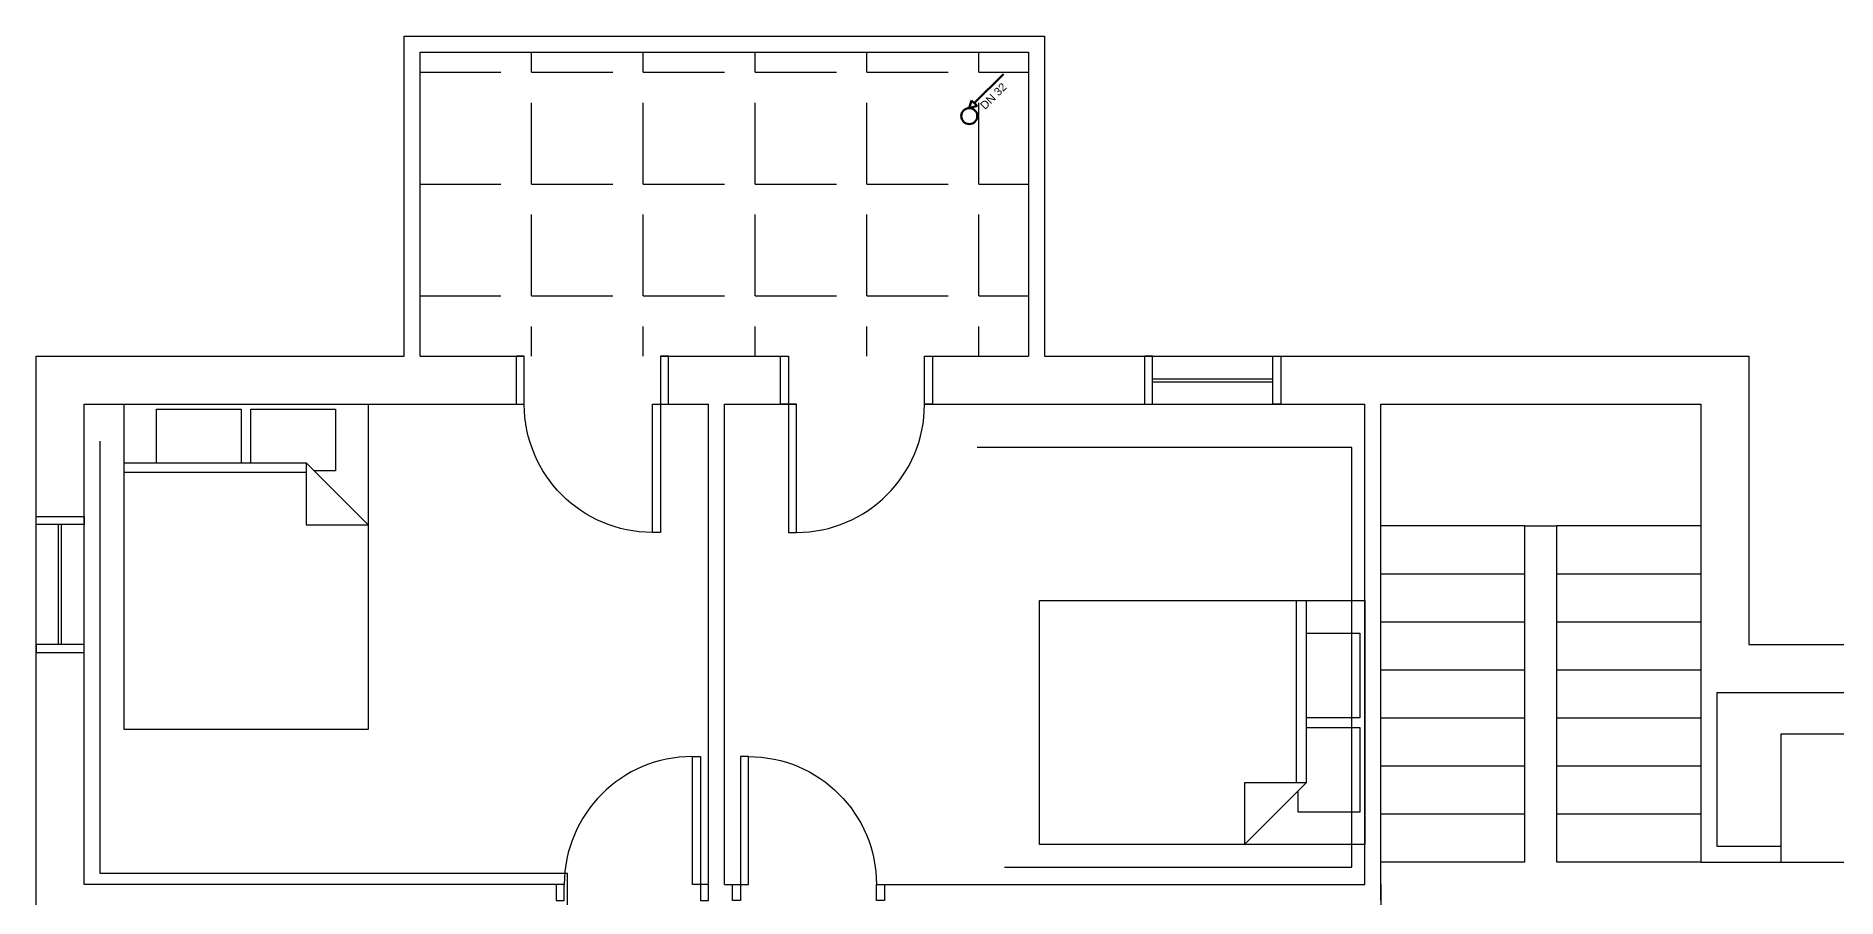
# Model space of a CAD drawing. Header units: metres. Extents: x -0.6 to 22.7, y -3.3 to 12.8.
# Drawn here: x -0.3 to 10.95, y 7.42 to 12.8 of the extents above; entities that cross this region are included whole.
import ezdxf

# ---------------------------------------------------------------- set-up
doc = ezdxf.new("R2010")
doc.units = ezdxf.units.M
for name, color, linetype in [('Anoigmata', 132, 'Continuous'), ('Epipla', 50, 'Continuous'), ('klimakostasio', 53, 'Continuous'), ('patomata', 32, 'Continuous'), ('Reymatodotes', 50, 'Continuous'), ('Toixopoiia', 7, 'Continuous')]:
    doc.layers.add(name, color=color, linetype=linetype)
doc.layers.add('Apoxeteusi', color=62, linetype='Continuous', lineweight=50)
doc.styles.get("Standard").update_dxf_attribs({"font": 'arial.ttf'})

# ---------------------------------------------------------------- blocks, each defined once
blk = doc.blocks.new('Door_single')
at = {"layer": 'Anoigmata'}
for points in [[(-0.05, 0.8), (0, 0.8), (0, 0), (-0.05, 0)], [(-0.85, 0), (-0.9, 0), (-0.9, -0.1), (-0.85, -0.1)], [(0.05, 0), (0, 0), (0, -0.1), (0.05, -0.1)]]:
    blk.add_lwpolyline(points, close=True, dxfattribs=at)
blk.add_arc((-0.05, 0), 0.8, 90, 180, dxfattribs=at)
blk = doc.blocks.new('Door_extern')
at = {"layer": 'Anoigmata'}
for points in [[(-0.05, 0), (0, 0), (0, 0.8), (-0.05, 0.8)], [(-0.9, 0), (-0.85, 0), (-0.85, -0.3), (-0.9, -0.3)], [(0, 0), (0.05, 0), (0.05, -0.3), (0, -0.3)]]:
    blk.add_lwpolyline(points, close=True, dxfattribs=at)
blk.add_arc((-0.05, 0), 0.8, 90, 180, dxfattribs=at)
blk = doc.blocks.new('Window_small')
at = {"layer": 'Anoigmata'}
for p, q in [((0.05, 0.3), (0.8, 0.3)), ((0.05, 0.16), (0.8, 0.16)), ((0.05, 0.14), (0.8, 0.14)), ((0.05, 0), (0.8, 0))]:
    blk.add_line(p, q, dxfattribs=at)
for points in [[(0, 0), (0.05, 0), (0.05, 0.3), (0, 0.3)], [(0.8, 0.3), (0.85, 0.3), (0.85, 0), (0.8, 0)]]:
    blk.add_lwpolyline(points, close=True, dxfattribs=at)
blk = doc.blocks.new('Bed - Queen')
at = {"linetype": 'Continuous'}
for p, q in [((0, -80.00003), (0, 0)), ((0, 0), (59.99999, 0)), ((59.99999, 0), (59.99999, -80.00003)), ((7.99999, -1.2), (28.79998, -1.2)), ((7.99999, -14.4), (7.99999, -1.2)), ((28.79998, -1.2), (28.79998, -14.4)), ((31.19999, -1.2), (51.99999, -1.2)), ((31.19999, -14.4), (31.19999, -1.2)), ((51.99999, -1.2), (51.99999, -16.4)), ((0, -14.4), (44.8, -14.4)), ((44.8, -16.8), (0, -16.8)), ((59.99999, -29.6), (44.8, -14.4)), ((44.8, -14.4), (44.8, -29.6)), ((51.99999, -16.4), (46.79936, -16.4)), ((44.8, -29.6), (59.99999, -29.6)), ((59.99999, -80.00003), (0, -80.00003))]:
    blk.add_line(p, q, dxfattribs=at)
blk = doc.blocks.new('*U17')
at = {"layer": 'klimakostasio'}
blk.add_line((0.45, 0), (-0.45, 0), dxfattribs=at)
blk = doc.blocks.new('*U18')
at = {"layer": 'klimakostasio', "color": 0, "linetype": 'ByBlock', "lineweight": -2, "transparency": 16777216}
for p in [(0, 2.1), (1.1, 2.1), (0, 1.8), (1.1, 1.8), (0, 1.5), (1.1, 1.5), (0, 1.2), (1.1, 1.2), (0, 0.9), (1.1, 0.9), (0, 0.6), (1.1, 0.6), (0, 0.3), (1.1, 0.3), (0, 0), (1.1, 0)]:
    blk.add_blockref('*U17', p, dxfattribs=at)

msp = doc.modelspace()

# ---------------------------------------------------------------- hatches: boundary and pattern name
at = {"layer": 'Apoxeteusi', "ltscale": 0.1, "transparency": 33554562}
h = msp.add_hatch(dxfattribs=at)
h.set_pattern_fill('ANGLE', color=256)
h.set_pattern_definition([(0, (1.72, 7.67), (0, 6.985), [5.08, -1.905]), (90, (1.72, 7.67), (-6.985, 4e-16), [5.08, -1.905])])
h.paths.add_polyline_path([(5.543, 12.398), (5.53, 12.35), (5.579, 12.363)])
at = {"layer": 'patomata'}
h = msp.add_hatch(dxfattribs=at)
h.set_pattern_fill('ANGLE', color=256, scale=0.1)
h.set_pattern_definition([(0, (0, 0), (0, 0.6985), [0.508, -0.1905]), (90, (0, 0), (-0.6985, 4e-17), [0.508, -0.1905])])
h.paths.add_polyline_path([(5.9, 12.7), (2.1, 12.7), (2.1, 10.8), (2.75, 10.8), (5.25, 10.8), (5.3, 10.8), (5.9, 10.8)])
h.paths.add_polyline_path([(20.5, 12.7), (13.7, 12.7), (13.7, 10.8), (15, 10.8), (19.35, 10.8), (19.4, 10.8), (20.5, 10.8)])

# ---------------------------------------------------------------- linework, layer by layer
at = {"layer": 'Apoxeteusi', "ltscale": 0.1}
for p, q in [((5.743, 12.562), (5.561, 12.381)), ((5.53, 12.35), (5.543, 12.398)), ((5.579, 12.363), (5.543, 12.398)), ((5.53, 12.35), (5.579, 12.363))]:
    msp.add_line(p, q, dxfattribs=at)
msp.add_circle((5.53, 12.3), 0.05, dxfattribs=at)
at = {"layer": 'klimakostasio'}
for p, q in [((9, 7.64), (9, 9.74)), ((9, 9.74), (9.2, 9.74)), ((9.2, 7.64), (9.2, 9.74)), ((10.1, 7.64), (9.2, 7.64))]:
    msp.add_line(p, q, dxfattribs=at)
msp.add_lwpolyline([(10.6, 7.64), (12, 7.64), (12, 8.44), (10.6, 8.44)], close=True, dxfattribs=at)
at = {"layer": 'Reymatodotes', "ltscale": 0.1}
for p, q in [((0.1, 7.57), (0.1, 10.27)), ((7.92, 10.23), (5.58, 10.23)), ((7.92, 7.61), (7.92, 10.23)), ((3.02, 7.57), (0.1, 7.57)), ((3.02, 7.31), (3.02, 7.57)), ((5.75, 7.61), (7.92, 7.61))]:
    msp.add_line(p, q, dxfattribs=at)
at = {"layer": 'Toixopoiia'}
for p, q in [((10.1, 8.7), (10.1, 7.64)), ((10.2, 8.7), (10.2, 7.74)), ((10.2, 7.74), (10.6, 7.74)), ((10.6, 7.74), (10.6, 7.74)), ((10.6, 7.74), (10.6, 7.64)), ((10.1, 7.64), (10.6, 7.64))]:
    msp.add_line(p, q, dxfattribs=at)
for points in [[(2, 10.8), (2, 12.8), (6, 12.8), (6, 10.8)], [(2.1, 10.8), (2.1, 12.7), (5.9, 12.7), (5.9, 10.8)], [(-0.3, -0.3), (-0.3, 3.5), (-0.3, 5.5), (-0.3, 7.5), (-0.3, 10.8), (2, 10.8)], [(2.1, 10.8), (2.75, 10.8)], [(3.6, 10.8), (4, 10.8), (4.4, 10.8)], [(5.25, 10.8), (5.9, 10.8)], [(6, 10.8), (8, 10.8), (10.4, 10.8), (10.4, 9), (12.2, 9), (12.2, 10.8), (13.6, 10.8)], [(0, 7.5), (0, 10.5), (2.75, 10.5)], [(3.55, 10.5), (3.9, 10.5)], [(3.9, 7.5), (3.9, 10.5)], [(4, 7.5), (4, 10.5)], [(4, 10.5), (4.45, 10.5)], [(4.95, 7.5), (8, 7.5), (8, 10.5)], [(5.25, 10.5), (8, 10.5)], [(8.1, 7.4), (8.1, 10.5)], [(8.1, 10.5), (10.1, 10.5), (10.1, 8.7)], [(10.2, 8.7), (12.4, 8.7)], [(3, 7.5), (0, 7.5)], [(3.9, 7.5), (3.8, 7.5)], [(4, 7.5), (4.15, 7.5)], [(8.1, 7.5), (8.1, 7.2)]]:
    msp.add_lwpolyline(points, dxfattribs=at)

# ---------------------------------------------------------------- block references
at = {"layer": 'Anoigmata', "xscale": -1, "rotation": 180}
msp.add_blockref('Door_extern', (3.6, 10.5), dxfattribs=at)
at = {"layer": 'Anoigmata'}
for name, p, rotation in [('Door_extern', (4.4, 10.5), 180), ('Window_small', (0, 8.95), 90)]:
    msp.add_blockref(name, p, dxfattribs=dict(at, rotation=rotation))
for name, p in [('Window_small', (6.625, 10.5)), ('Door_single', (3.85, 7.5))]:
    msp.add_blockref(name, p, dxfattribs=at)
at = {"layer": 'Anoigmata', "xscale": -1}
msp.add_blockref('Door_single', (4.1, 7.5), dxfattribs=at)
at = {"layer": 'Epipla', "xscale": 0.0254, "yscale": 0.0254, "zscale": 0.0254}
msp.add_blockref('Bed - Queen', (0.25, 10.5), dxfattribs=at)
at = {"layer": 'Epipla', "xscale": 0.0254, "yscale": 0.0254, "zscale": 0.0254, "rotation": 270}
msp.add_blockref('Bed - Queen', (8, 9.274), dxfattribs=at)
at = {"layer": 'klimakostasio'}
msp.add_blockref('*U18', (8.55, 7.64), dxfattribs=at)

# ---------------------------------------------------------------- texts
at = {"layer": 'Apoxeteusi', "ltscale": 0.1}
msp.add_text('DN 32', height=0.05, rotation=45, dxfattribs=at).set_placement((5.628, 12.337))

doc.saveas('drawing.dxf')
